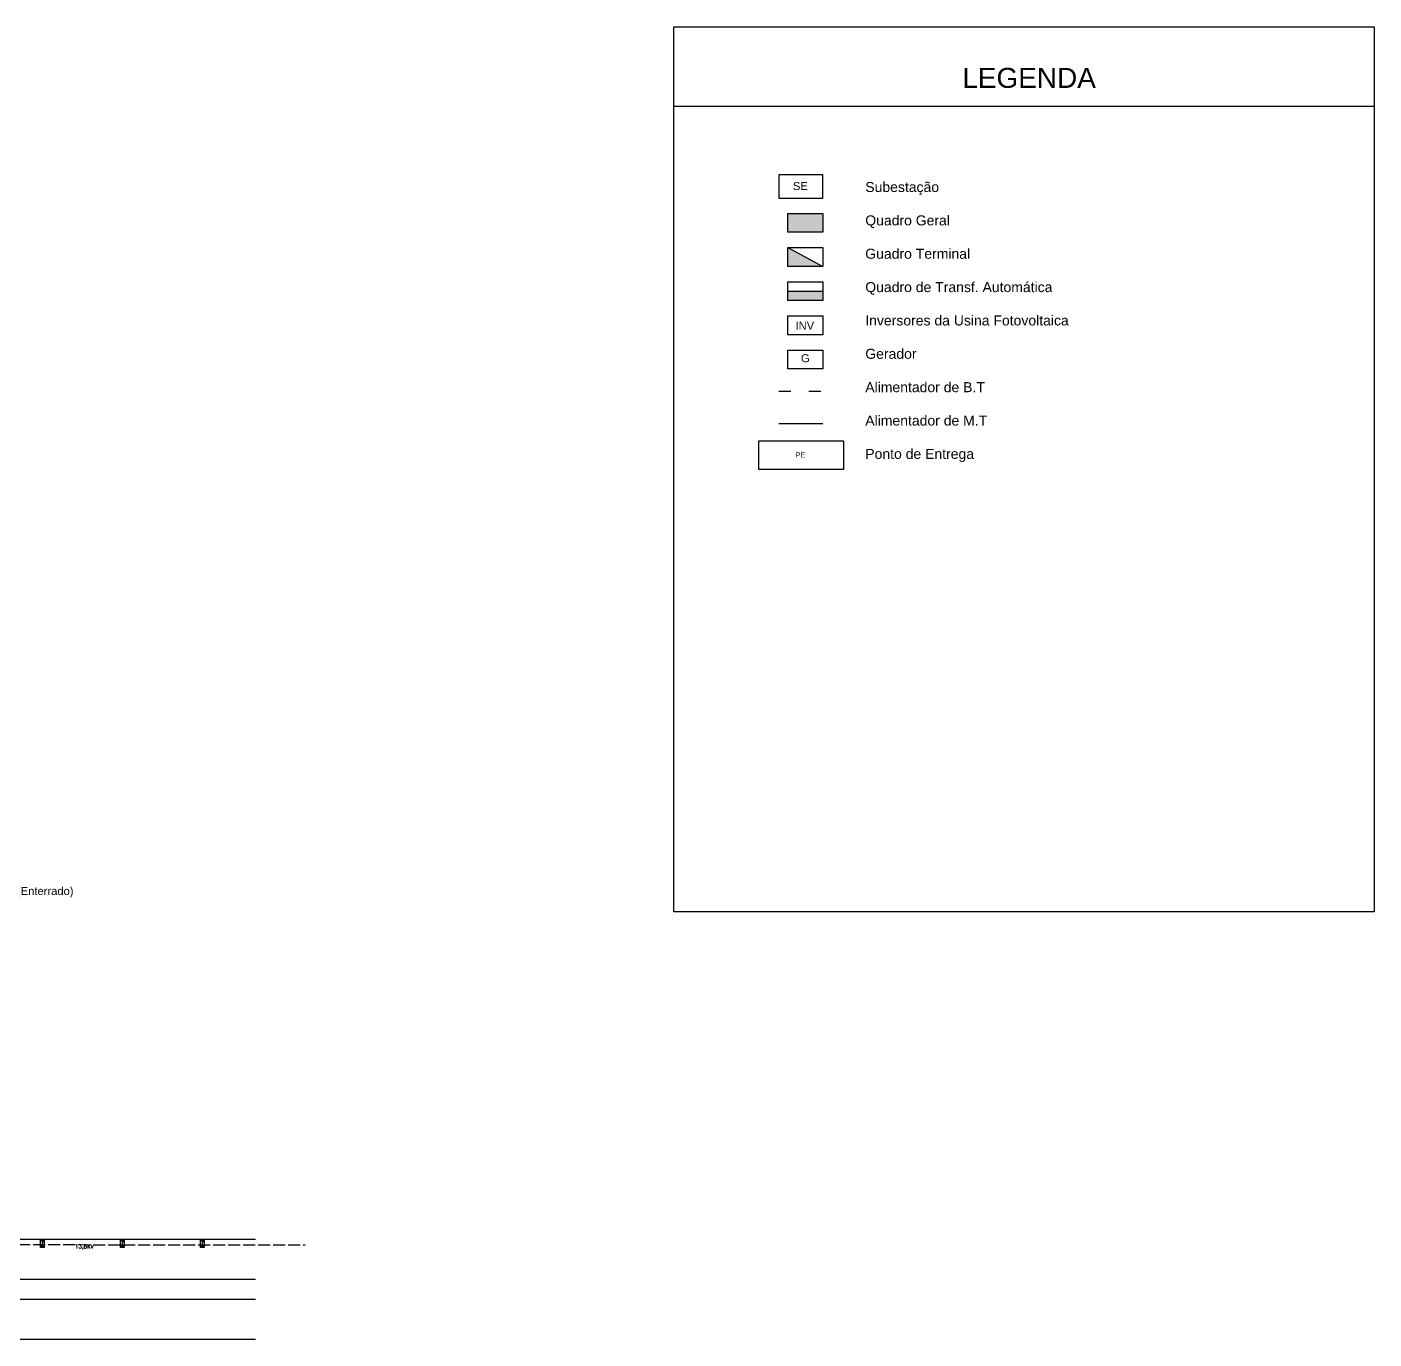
# Model space of a CAD drawing. Header units: millimetres. Extents: x 1551 to 2534, y 1531 to 1943.
# Drawn here: x 2197.2 to 2533.9, y 1530.7 to 1858.6 of the extents above; entities that cross this region are included whole.
import ezdxf
from ezdxf.enums import TextEntityAlignment as Align

# ---------------------------------------------------------------- set-up
doc = ezdxf.new("R2010")
doc.units = ezdxf.units.MM
doc.header["$LTSCALE"] = 0.25
for name, pattern in [('ACAD_ISO02W100', [15, 12, -3]), ('ACAD_ISO03W100', [30, 12, -18]), ('CONTINU', [0]), ('CONTINUO', [0])]:
    doc.linetypes.add(name, pattern=pattern)
doc.layers.get('0').update_dxf_attribs({"color": 250})
for name, color, linetype in [('ARQ-FOLHA', 7, 'Continuous'), ('arquitetonico', 1, 'CONTINUO'), ('blocos qd', 3, 'CONTINUO'), ('blocos qd tbm', 3, 'Continuous'), ('Cabos aereo', 6, 'Continuous'), ('poste fora', 1, 'Continuous'), ('texto', 2, 'ACAD_ISO03W100')]:
    doc.layers.add(name, color=color, linetype=linetype)
doc.styles.add('arial', font='arial.ttf')
doc.styles.get("Standard").update_dxf_attribs({"font": 'arial.ttf'})
doc.styles.add('VERT', font='romans.shx', dxfattribs={"height": 1.5})

# ---------------------------------------------------------------- blocks, each defined once
blk = doc.blocks.new('POSTE PADRAO')
at = {"layer": 'poste fora'}
h = blk.add_hatch(color=256, dxfattribs=at)
h.paths.add_polyline_path([(46, 0), (0, -99), (93, -99)])
h.paths.add_polyline_path([(92, 99), (0, 99), (46, 0)])
blk.add_lwpolyline([(0, -99), (0, 99), (92, 99), (93, -99)], close=True, dxfattribs=at)
blk.add_lwpolyline([(0, -99), (92, 99)], dxfattribs=at)
blk = doc.blocks.new('Subestacao')
at = {"layer": 'blocos qd tbm'}
blk.add_lwpolyline([(0, 5.87), (-10.98, 5.87), (-10.98, 0), (0, 0)], close=True, dxfattribs=at)
at = {"layer": 'blocos qd tbm', "insert": (-7.49, 4.04), "char_height": 2, "attachment_point": 1}
blk.add_mtext_dynamic_manual_height_columns('SE', width=9.1419, gutter_width=10, heights=[2], dxfattribs=at)
blk = doc.blocks.new('QDG')
at = {"layer": 'blocos qd tbm'}
h = blk.add_hatch(color=256, dxfattribs=at)
h.dxf.hatch_style = 1
h.paths.add_polyline_path([(-8.78, 4.7), (-8.78, 0), (0, 0), (0, 4.7)])
blk.add_lwpolyline([(0, 0), (-8.78, 0), (-8.78, 4.7), (0, 4.7)], close=True, dxfattribs=at)
blk = doc.blocks.new('Qterminal')
at = {"layer": 'blocos qd tbm'}
h = blk.add_hatch(color=256, dxfattribs=at)
h.dxf.hatch_style = 1
h.paths.add_polyline_path([(-8.78, 4.7), (-8.78, 0), (0, 0)])
blk.add_line((-8.78, 4.7), (0, 0), dxfattribs=at)
blk.add_lwpolyline([(0, 0), (-8.78, 0), (-8.78, 4.7), (0, 4.7)], close=True, dxfattribs=at)
blk = doc.blocks.new('QTA')
at = {"layer": 'blocos qd tbm'}
h = blk.add_hatch(color=256, dxfattribs=at)
h.dxf.hatch_style = 1
h.paths.add_polyline_path([(-8.78, 2.35), (-8.78, 0), (0, 0), (0, 2.35)])
at = {"layer": 'ARQ-FOLHA'}
blk.add_line((-8.78, 2.35), (0, 2.35), dxfattribs=at)
at = {"layer": 'blocos qd tbm'}
blk.add_lwpolyline([(0, 0), (-8.78, 0), (-8.78, 4.7), (0, 4.7)], close=True, dxfattribs=at)
blk = doc.blocks.new('INV')
at = {"layer": 'blocos qd tbm'}
blk.add_lwpolyline([(0, 0), (-8.78, 0), (-8.78, 4.7), (0, 4.7)], close=True, dxfattribs=at)
at = {"layer": 'blocos qd tbm', "insert": (-6.84, 3.29), "char_height": 2, "attachment_point": 1}
blk.add_mtext_dynamic_manual_height_columns('INV', width=8.7836, gutter_width=10, heights=[0], dxfattribs=at)
blk = doc.blocks.new('Gerador')
at = {"layer": 'blocos qd'}
blk.add_lwpolyline([(0, 0), (-8.78, 0), (-8.78, 4.7), (0, 4.7)], close=True, dxfattribs=at)
at = {"layer": 'blocos qd', "insert": (-8.78, 3.67), "char_height": 2, "attachment_point": 1}
blk.add_mtext_dynamic_manual_height_columns('\\pxqc;G', width=8.7836, gutter_width=10, heights=[3.67], dxfattribs=at)
blk = doc.blocks.new('CABOESPECI')
at = {"layer": 'texto', "linetype": 'Continuous'}
blk.add_line((0, 0), (8.75, 0), dxfattribs=at)
at = {"layer": 'texto', "linetype": 'CONTINU'}
for p, q in [((1.25, 2.5), (1.25, -2.5)), ((2.5, -2.5), (2.5, 2.5)), ((3.75, 2.5), (3.75, -2.5))]:
    blk.add_line(p, q, dxfattribs=at)
for tag, p in [('DISTANCI', (11.14, 0)), ('INDICACAO', (0, -5)), ('ESPECIFICACAO', (0, -8.2)), ('ENTERRADO', (0, -11))]:
    blk.add_attdef(tag, text='', height=2, dxfattribs=at).set_placement(p, align=Align.MIDDLE_LEFT)

msp = doc.modelspace()

# ---------------------------------------------------------------- linework, layer by layer
at = {"color": 2, "linetype": 'Continuous'}
msp.add_line((2165.24, 1555.71), (2254.3, 1555.71), dxfattribs=at)
for p, q in [((2201.05, 1554.61), (2201.07, 1554.61)), ((2221.05, 1554.61), (2221.07, 1554.61))]:
    msp.add_line(p, q)
at = {"layer": 'arquitetonico', "color": 2, "linetype": 'Continuous'}
for p, q in [((1754.55, 1545.71), (2254.3, 1545.71)), ((1754.55, 1540.71), (2254.3, 1540.71)), ((1754.55, 1530.71), (2254.3, 1530.71))]:
    msp.add_line(p, q, dxfattribs=at)
at = {"layer": 'blocos qd tbm'}
msp.add_lwpolyline([(2401.28, 1748), (2401.28, 1748), (2380.1, 1748), (2380.1, 1748), (2380.1, 1755.18), (2380.1, 1755.18), (2401.28, 1755.18), (2401.28, 1755.18)], close=True, dxfattribs=at)
at = {"layer": 'Cabos aereo', "linetype": 'ACAD_ISO03W100'}
msp.add_line((2385.17, 1767.51), (2396.15, 1767.51), dxfattribs=at)
at = {"layer": 'Cabos aereo'}
msp.add_line((2385.17, 1759.48), (2396.15, 1759.48), dxfattribs=at)
at = {"layer": 'poste fora', "color": 1, "linetype": 'ACAD_ISO02W100'}
msp.add_line((1752.54, 1554.76), (2266.71, 1554.24), dxfattribs=at)
at = {"layer": 'poste fora'}
msp.add_line((2241.05, 1554.61), (2241.07, 1554.61), dxfattribs=at)
at = {"layer": 'texto', "linetype": 'Continuous', "ltscale": 0.5}
msp.add_line((2533.9, 1838.69), (2358.9, 1838.69), dxfattribs=at)
at = {"layer": 'texto', "linetype": 'CONTINUO', "ltscale": 0.5}
msp.add_lwpolyline([(2533.9, 1637.45), (2358.9, 1637.45), (2358.9, 1858.55), (2533.9, 1858.55)], close=True, dxfattribs=at)

# ---------------------------------------------------------------- block references
at = {"layer": 'blocos qd'}
for name, p in [('Subestacao', (2396.15, 1815.77)), ('QDG', (2396.15, 1807.24)), ('Qterminal', (2396.15, 1798.71)), ('QTA', (2396.15, 1790.18)), ('INV', (2396.15, 1781.64)), ('Gerador', (2396.15, 1773.11))]:
    msp.add_blockref(name, p, dxfattribs=at)
at = {"layer": 'poste fora', "xscale": 0.009999999999999681, "yscale": 0.009999999999999681, "zscale": 0.009999999999999681, "rotation": 359.8567546559424}
for p in [(2200.59, 1554.61), (2220.59, 1554.61), (2240.59, 1554.61)]:
    msp.add_blockref('POSTE PADRAO', p, dxfattribs=at)
at = {"layer": 'texto', "linetype": 'CONTINU'}
msp.add_blockref('CABOESPECI', (2168.17, 1653.66), dxfattribs=at).add_auto_attribs({'ESPECIFICACAO': '3xPVC', 'INDICACAO': '3#185(185)T95', 'DISTANCI': '11 m', 'ENTERRADO': 'Horizontal Espaçado (Enterrado)'})

# ---------------------------------------------------------------- texts
at = {"layer": 'blocos qd tbm', "insert": (2380.1, 1752.25), "char_height": 1.269, "attachment_point": 1}
msp.add_mtext_dynamic_manual_height_columns('\\pxqc;PE', width=20.8818, gutter_width=5.29, heights=[1.7], dxfattribs=at)
at = {"layer": 'texto', "style": 'arial'}
msp.add_text('LEGENDA', height=5, dxfattribs=at).set_placement((2447.68, 1845.83), align=Align.MIDDLE_CENTER)
at = {"layer": 'texto', "linetype": 'Continuous', "lineweight": -3, "style": 'VERT'}
msp.add_text('13,8KV', height=1, rotation=359.7733, dxfattribs=at).set_placement((2209.22, 1553.38, 880))
at = {"layer": 'texto', "insert": (2406.74, 1819.81), "char_height": 2.5, "attachment_point": 1}
msp.add_mtext_dynamic_manual_height_columns('Subestação\\P\\PQuadro Geral\\P\\PGuadro Terminal\\P\\PQuadro de Transf. Automática\\P\\PInversores da Usina Fotovoltaica\\P\\PGerador\\P\\PAlimentador de B.T\\P\\PAlimentador de M.T\\P\\PPonto de Entrega', width=55.4054, gutter_width=12.5, heights=[0], dxfattribs=at)

doc.saveas('drawing.dxf')
